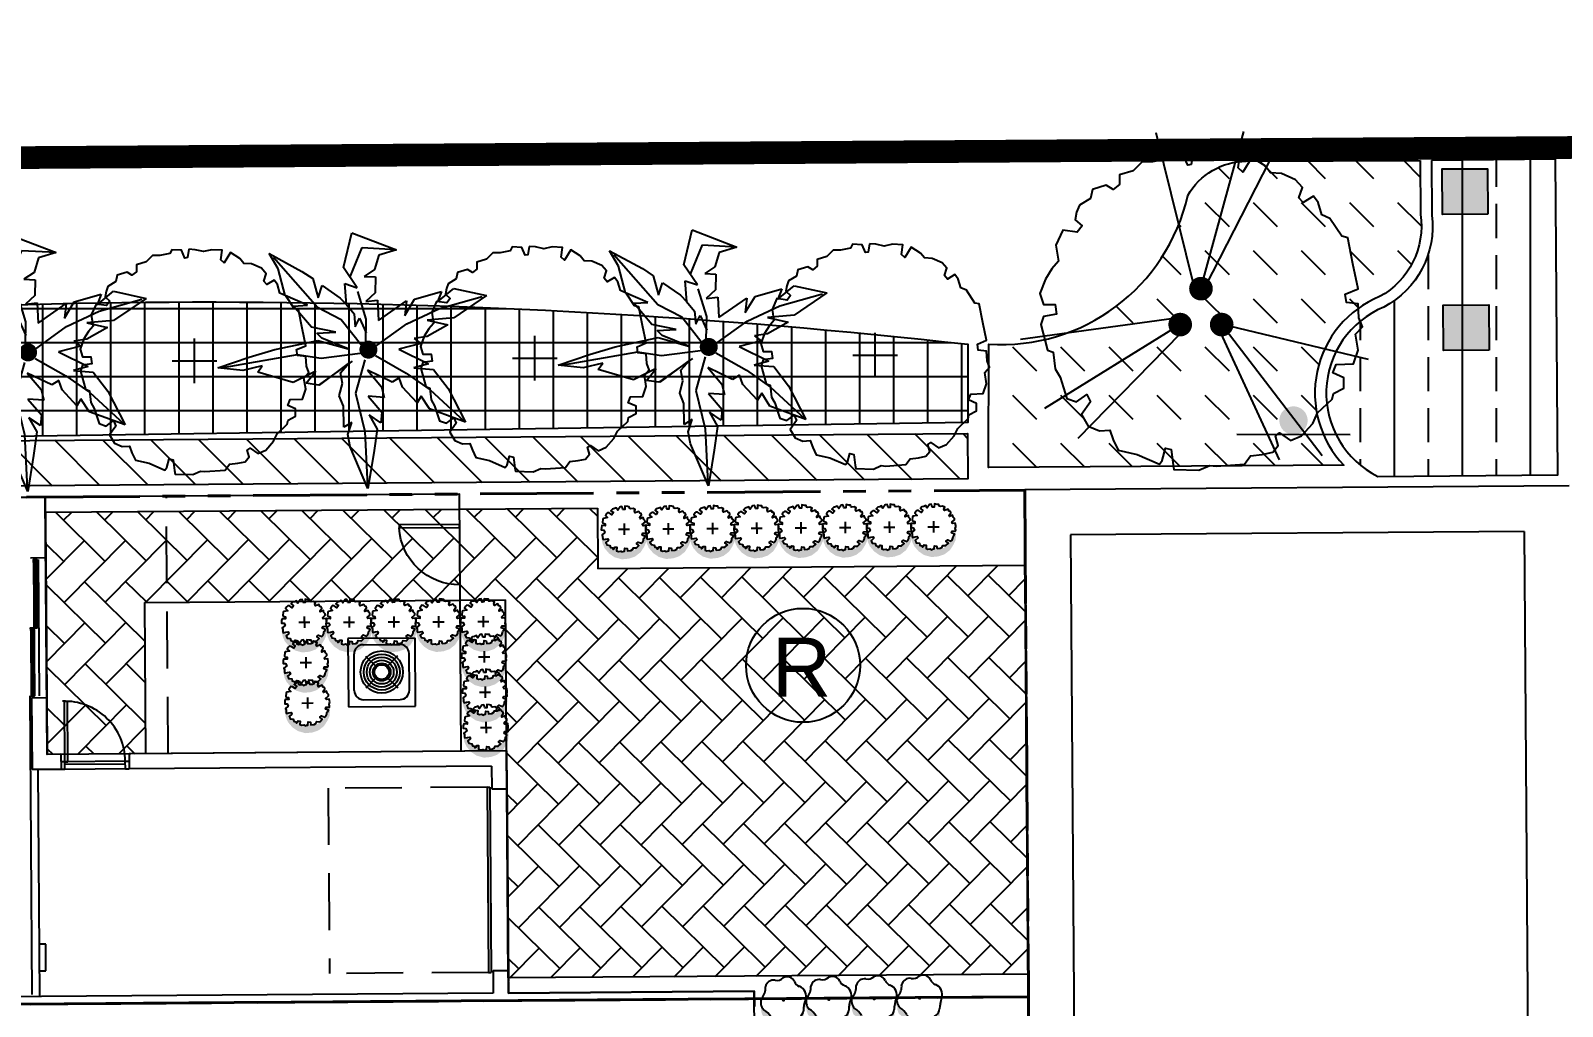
# Model space of a CAD drawing. Header units: feet. Extents: x 919634 to 928945, y 707022 to 708026.
# Drawn here: x 920164.9 to 920232.4, y 707558.3 to 707601.3 of the extents above; entities that cross this region are included whole.
import ezdxf
from ezdxf.enums import TextEntityAlignment as Align

# ---------------------------------------------------------------- set-up
doc = ezdxf.new("R2010")
doc.units = ezdxf.units.FT
doc.header["$LTSCALE"] = 20
doc.header["$MEASUREMENT"] = 0
for name, pattern in [('PHANTOM2', [1.25, 0.625, -0.125, 0.125, -0.125, 0.125, -0.125]), ('Site Plan$0$HIDDEN2', [0.1875, 0.125, -0.0625]), ('Site Plan$0$PHANTOM2', [1.25, 0.625, -0.125, 0.125, -0.125, 0.125, -0.125])]:
    doc.linetypes.add(name, pattern=pattern)
doc.layers.add('-u-site-propline', color=7, linetype='PHANTOM2', true_color=0xd10000)
for name, color, linetype in [('-u-site-xref', 7, 'Continuous'), ('LK-TREE-013M', 6, 'Continuous'), ('LK-TREE-025M', 2, 'Continuous'), ('LK-TREE-035M', 123, 'Continuous'), ('LK-TREE-050M', 2, 'Continuous'), ('LK-TREE-TRNK', 32, 'Continuous'), ('LP-PATT-SHAR', 4, 'Continuous'), ('LP-SHAR-BRDR-CONT', 123, 'Continuous'), ('LP-TREE', 15, 'Continuous'), ('Site Plan$0$-u-site-bldg_interior', 252, 'Continuous'), ('Site Plan$0$-u-site-fence', 4, 'Site Plan$0$FENCELINE1'), ('Site Plan$0$A-DOOR-EXT_WINDOWS', 253, 'Continuous'), ('Site Plan$0$A-HVAC-EXT', 253, 'Continuous'), ('Site Plan$0$SP-BLDG-ROOF ABOVE', 4, 'Site Plan$0$HIDDEN2'), ('Site Plan$0$SP-LOT PAVERS', 254, 'Continuous'), ('Site Plan$0$SP-PARKING DESIGNATION', 254, 'Continuous'), ('Site Plan$0$SP-SIGNAGE', 4, 'Continuous'), ('x-RL TH7-LP Block$0$LK-SHRB-035M', 253, 'Continuous'), ('x-RL TH7-LP Block$0$LK-SHRB-TRNK', 253, 'Continuous'), ('x-RL TH7-LP Block$0$LP-SHRB', 253, 'Continuous')]:
    doc.layers.add(name, color=color, linetype=linetype)
for name, color, linetype, lineweight in [('Site Plan$0$SP-CURB', 3, 'Continuous', 25), ('Site Plan$0$SP-LOT LINES', 252, 'Site Plan$0$PHANTOM2', 40), ('Site Plan$0$SP-SIDEWALK', 2, 'Continuous', 25), ('Site Plan$0$SP-TRELLIS', 6, 'Continuous', 25), ('SP-BUILDING-FOOTPRINT', 1, 'Continuous', 25)]:
    doc.layers.add(name, color=color, linetype=linetype, lineweight=lineweight)
doc.layers.add('x-RL TH7-LP Block$0$LK-SHRB-SHAD', color=253, linetype='Continuous', plot=False)
doc.layers.get('-u-site-xref').off()
doc.styles.add('Site Plan$0$ARIAL', font='arial.ttf')
doc.linetypes.add('Site Plan$0$FENCELINE1', pattern='A,0.25,-0.1,[133,ltypeshp.shx,S=0.1,R=0,X=-0.1,Y=0],-0.1,1', length=1.45)

# ---------------------------------------------------------------- blocks, each defined once
blk = doc.blocks.new('Site Plan$0$DR1H902')
for p, q in [((-0.5, 0), (-0.5, 1)), ((-0.5, 1), (-0.45, 1)), ((-0.45, 0), (-0.45, 1)), ((-0.5, 0), (-0.45, 0))]:
    blk.add_line(p, q)
blk.add_arc((-0.5, 0), 1, 0, 91.707)
blk = doc.blocks.new('Site Plan$0$A$C11AE1C12')
at = {"layer": 'Site Plan$0$A-HVAC-EXT'}
for p, q in [((44, 44.5), (0, 44.5)), ((0, 44.5), (0, 0)), ((44, 0), (44, 44.5)), ((4, 34), (4, 10)), ((34, 40), (10, 40)), ((18.6, 25.4), (11.5, 32.5)), ((25.4, 25.4), (32.5, 32.5)), ((40, 34), (40, 10)), ((11.5, 11.5), (18.6, 18.6)), ((32.5, 11.5), (25.4, 18.6)), ((0, 0), (44, 0)), ((34, 4), (10, 4))]:
    blk.add_line(p, q, dxfattribs=at)
for radius in [13.8, 11.8, 9.81, 7.81, 5.81, 4.81]:
    blk.add_circle((22, 22), radius, dxfattribs=at)
for centre, start, end in [((10, 34), 90, 180), ((34, 34), 0, 90), ((10, 10), 180, 270), ((34, 10), 270, 0)]:
    blk.add_arc(centre, 6, start, end, dxfattribs=at)
blk = doc.blocks.new('Site Plan$0$A$C05C92244')
at = {"layer": 'Site Plan$0$A-DOOR-EXT_WINDOWS'}
blk.add_lwpolyline([(32, 32.05), (32, 0.04), (30.4, 0.04), (30.4, 32.05)], close=True, dxfattribs=at)
blk.add_arc((32.08, 32.08), 32.08, 180.05734, 267.00506, dxfattribs=at)
blk = doc.blocks.new('Site Plan')
at = {"layer": 'Site Plan$0$SP-LOT PAVERS'}
h = blk.add_hatch(dxfattribs=at)
h.set_pattern_fill('AR-HBONE', color=256, scale=0.32, angle=-89.58178215)
h.paths.add_polyline_path([(920185.801, 707576.26), (920185.922, 707559.594), (920208.838, 707559.761), (920208.699, 707577.761), (920189.866, 707577.623), (920189.847, 707580.29), (920165.522, 707580.112), (920165.6, 707569.446), (920169.93, 707569.478), (920169.884, 707576.144)])
at = {"layer": 'Site Plan$0$SP-SIGNAGE'}
h = blk.add_hatch(color=256, dxfattribs=at)
edge = h.paths.add_edge_path()
edge.add_arc((920220.526, 707584.157), 0.625, 359.83436, 719.83436)
at = {"layer": 'Site Plan$0$SP-TRELLIS'}
h = blk.add_hatch(color=256, dxfattribs=at)
h.dxf.hatch_style = 1
h.paths.add_polyline_path([(920229.094, 707593.255), (920227.095, 707593.241), (920227.08, 707595.241), (920229.08, 707595.255)])
h = blk.add_hatch(color=256, dxfattribs=at)
h.dxf.hatch_style = 1
h.paths.add_polyline_path([(920229.144, 707587.255), (920227.144, 707587.241), (920227.129, 707589.241), (920229.129, 707589.255)])
at = {"layer": 'Site Plan$0$-u-site-bldg_interior'}
for p, q in [((920163.965, 707580.768), (920165.517, 707580.779)), ((920165.517, 707580.779), (920165.536, 707578.113)), ((920164.87, 707578.108), (920165.536, 707578.113)), ((920165.536, 707578.113), (920165.581, 707571.946)), ((920164.996, 707577.9), (920165.039, 707572.025)), ((920165.141, 707578.029), (920165.162, 707575.151)), ((920165.204, 707578.027), (920165.248, 707572.027)), ((920164.872, 707574.899), (920164.893, 707572.024)), ((920164.831, 707572.024), (920164.927, 707558.858)), ((920164.915, 707571.941), (920165.581, 707571.946)), ((920164.915, 707571.941), (920164.938, 707568.775)), ((920165.581, 707571.946), (920165.6, 707569.446)), ((920166.206, 707569.45), (920165.6, 707569.446)), ((920166.206, 707569.45), (920166.211, 707568.784)), ((920185.849, 707569.594), (920169.206, 707569.472)), ((920169.206, 707569.473), (920169.211, 707568.806)), ((920185.849, 707569.594), (920185.861, 707567.927)), ((920166.211, 707568.784), (920164.938, 707568.775)), ((920165.188, 707568.776), (920165.261, 707558.777)), ((920166.375, 707569.118), (920166.209, 707569.117)), ((920169.211, 707568.806), (920166.211, 707568.784)), ((920166.378, 707568.785), (920166.211, 707568.784)), ((920169.042, 707569.138), (920166.375, 707569.118)), ((920166.378, 707568.785), (920166.375, 707569.118)), ((920169.043, 707569.013), (920166.376, 707568.993)), ((920169.042, 707569.138), (920169.209, 707569.139)), ((920169.045, 707568.805), (920169.042, 707569.138)), ((920169.045, 707568.804), (920169.211, 707568.806)), ((920185.187, 707568.922), (920169.211, 707568.806)), ((920185.187, 707568.922), (920185.195, 707567.922)), ((920184.986, 707568.004), (920185.111, 707568.005)), ((920184.986, 707568.004), (920185.045, 707559.838)), ((920185.111, 707568.005), (920185.17, 707559.839)), ((920185.195, 707567.922), (920185.861, 707567.927)), ((920165.536, 707561.076), (920165.244, 707561.074)), ((920165.244, 707561.074), (920165.253, 707559.908)), ((920165.544, 707559.91), (920165.536, 707561.076)), ((920165.253, 707559.908), (920165.544, 707559.91)), ((920185.253, 707559.923), (920185.92, 707559.927)), ((920185.253, 707559.923), (920185.26, 707558.923)), ((920185.92, 707559.927), (920185.927, 707558.927)), ((920185.045, 707559.838), (920185.17, 707559.839)), ((920185.26, 707558.923), (920132.178, 707558.535))]:
    blk.add_line(p, q, dxfattribs=at)
for points in [[(920164.996, 707577.9), (920164.995, 707578.025), (920165.141, 707578.026), (920165.142, 707577.901)], [(920165.11, 707575.109), (920165.09, 707577.943), (920165.048, 707577.942), (920165.069, 707575.109)], [(920164.872, 707574.899), (920164.871, 707575.024), (920165.017, 707575.025), (920165.018, 707574.9)], [(920164.987, 707572.108), (920164.966, 707574.942), (920164.924, 707574.941), (920164.945, 707572.108)], [(920165.016, 707575.15), (920165.017, 707575.025), (920165.163, 707575.026), (920165.162, 707575.151)], [(920164.892, 707572.149), (920164.893, 707572.024), (920165.039, 707572.025), (920165.038, 707572.15)]]:
    blk.add_lwpolyline(points, close=True, dxfattribs=at)
blk.add_lwpolyline([(920185.927, 707558.927), (920196.76, 707559.007), (920196.765, 707558.34)], dxfattribs=at)
at = {"layer": 'Site Plan$0$-u-site-fence', "ltscale": 0.15}
blk.add_lwpolyline([(920183.849, 707569.579), (920183.767, 707580.912), (920165.517, 707580.779)], dxfattribs=at)
at = {"layer": 'Site Plan$0$SP-BLDG-ROOF ABOVE'}
for p, q in [((920184.986, 707568.004), (920177.986, 707567.953)), ((920177.986, 707567.953), (920178.046, 707559.787)), ((920185.045, 707559.838), (920178.046, 707559.787))]:
    blk.add_line(p, q, dxfattribs=at)
blk.add_lwpolyline([(920170.933, 707569.485), (920170.85, 707580.82)], dxfattribs=at)
at = {"layer": 'Site Plan$0$SP-CURB'}
for p, q in [((920208.682, 707581.104), (920209.754, 707434.356)), ((920232.682, 707581.281), (920208.688, 707581.104)), ((920230.696, 707579.266), (920210.697, 707579.119)), ((920210.697, 707579.119), (920211.811, 707426.456)), ((920230.696, 707579.266), (920231.164, 707515.165))]:
    blk.add_line(p, q, dxfattribs=at)
at = {"layer": 'Site Plan$0$SP-LOT LINES', "ltscale": 0.4}
for p, q in [((920114.685, 707580.408), (920208.683, 707581.094)), ((920208.683, 707581.094), (920208.846, 707558.761)), ((920208.846, 707558.761), (920114.848, 707558.075)), ((920114.848, 707558.075), (920208.846, 707558.761)), ((920208.846, 707558.761), (920209.006, 707536.762))]:
    blk.add_line(p, q, dxfattribs=at)
at = {"layer": 'Site Plan$0$SP-PARKING DESIGNATION'}
blk.add_circle((920198.912, 707573.368), 2.511, dxfattribs=at)
at = {"layer": 'Site Plan$0$SP-SIDEWALK'}
for p, q in [((920216.14, 707596.08), (920216.14, 707596.056)), ((920165.522, 707580.112), (920189.847, 707580.29)), ((920189.847, 707580.29), (920189.866, 707577.623)), ((920208.707, 707577.761), (920189.866, 707577.623)), ((920208.831, 707559.761), (920208.7, 707577.596)), ((920169.881, 707576.144), (920169.93, 707569.478)), ((920169.884, 707576.144), (920185.801, 707576.26)), ((920185.922, 707559.594), (920185.801, 707576.26)), ((920185.858, 707568.43), (920185.923, 707559.43)), ((920185.861, 707567.927), (920185.92, 707559.927)), ((920208.831, 707559.761), (920185.922, 707559.594))]:
    blk.add_line(p, q, dxfattribs=at)
at = {"layer": 'Site Plan$0$SP-SIGNAGE'}
blk.add_line((920223.022, 707583.524), (920218.027, 707583.539), dxfattribs=at)
at = {"layer": 'Site Plan$0$SP-TRELLIS'}
for points in [[(920229.094, 707593.255), (920227.095, 707593.241), (920227.08, 707595.241), (920229.08, 707595.255)], [(920229.144, 707587.255), (920227.144, 707587.241), (920227.129, 707589.241), (920229.129, 707589.255)]]:
    blk.add_lwpolyline(points, close=True, dxfattribs=at)
at = {"layer": 'Site Plan$0$-u-site-bldg_interior', "extrusion": (0, 0, -1), "xscale": -2.66699025530579, "yscale": 2.66699025530579, "zscale": -7.111974014148773, "rotation": 359.5817821507566}
blk.add_blockref('Site Plan$0$DR1H902', (-920167.709, 707569.128), dxfattribs=at)
at = {"layer": 'Site Plan$0$-u-site-fence', "xscale": -0.08333333333333333, "yscale": 0.08333333333333333, "zscale": 0.08333333333333333, "rotation": 270.4182178492434}
blk.add_blockref('Site Plan$0$A$C05C92244', (920181.125, 707576.893), dxfattribs=at)
at = {"layer": 'Site Plan$0$A-HVAC-EXT', "extrusion": (0, 0, -1), "xscale": -0.06735359270068556, "yscale": 0.06735359270068556, "zscale": -0.06735359270068556, "rotation": 179.5817821507565}
blk.add_blockref('Site Plan$0$A$C11AE1C12', (-920181.813, 707574.565), dxfattribs=at)
at = {"layer": 'Site Plan$0$SP-PARKING DESIGNATION', "style": 'Site Plan$0$ARIAL'}
blk.add_text('R', height=2.6, dxfattribs=at).set_placement((920198.844, 707571.989, 0), align=Align.CENTER)
blk = doc.blocks.new('x-RL TH7-LP Block$0$SHRUB-LRG-241')
at = {"layer": 'x-RL TH7-LP Block$0$LK-SHRB-SHAD'}
blk.add_hatch(color=256, dxfattribs=at).paths.add_polyline_path([(0.079, 0.498), (0.186, 0.506), (0.301, 0.491), (0.399, 0.446), (0.521, 0.367), (0.616, 0.243), (0.662, 0.107), (0.677, -0.052), (0.629, -0.217), (0.545, -0.339), (0.429, -0.437), (0.329, -0.482), (0.208, -0.508), (0.129, -0.51), (0.06, -0.5), (0.151, -0.489), (0.16, -0.467), (0.238, -0.458), (0.251, -0.432), (0.242, -0.402), (0.258, -0.404), (0.292, -0.419), (0.327, -0.395), (0.364, -0.354), (0.382, -0.321), (0.423, -0.278), (0.434, -0.256), (0.466, -0.245), (0.458, -0.215), (0.432, -0.198), (0.436, -0.187), (0.488, -0.174), (0.497, -0.141), (0.492, -0.078), (0.516, -0.052), (0.506, -0.017), (0.506, 0.026), (0.464, 0.026), (0.464, 0.046), (0.51, 0.063), (0.486, 0.148), (0.473, 0.237), (0.445, 0.239), (0.416, 0.293), (0.384, 0.3), (0.36, 0.369), (0.325, 0.35), (0.316, 0.361), (0.329, 0.391), (0.273, 0.433), (0.223, 0.437), (0.197, 0.463), (0.162, 0.476), (0.134, 0.437), (0.121, 0.452), (0.129, 0.498)])
at = {"layer": 'x-RL TH7-LP Block$0$LK-SHRB-035M'}
blk.add_lwpolyline([(-0.025, 0.499), (-0.082, 0.489), (-0.082, 0.489), (-0.082, 0.489), (-0.074, 0.425), (-0.099, 0.408), (-0.154, 0.47), (-0.187, 0.47), (-0.216, 0.442), (-0.26, 0.429), (-0.231, 0.359), (-0.26, 0.356), (-0.314, 0.393), (-0.345, 0.383), (-0.352, 0.354), (-0.387, 0.332), (-0.395, 0.31), (-0.38, 0.288), (-0.363, 0.251), (-0.403, 0.236), (-0.439, 0.253), (-0.461, 0.205), (-0.456, 0.156), (-0.461, 0.129), (-0.5, 0.121), (-0.503, 0.085), (-0.513, 0.024), (-0.442, 0.019), (-0.439, -0.025), (-0.478, -0.033), (-0.509, -0.047), (-0.503, -0.087), (-0.429, -0.14), (-0.481, -0.172), (-0.461, -0.211), (-0.449, -0.258), (-0.412, -0.292), (-0.371, -0.236), (-0.324, -0.27), (-0.366, -0.331), (-0.371, -0.368), (-0.351, -0.388), (-0.307, -0.417), (-0.26, -0.368), (-0.243, -0.459), (-0.221, -0.473), (-0.158, -0.481), (-0.136, -0.466), (-0.123, -0.42), (-0.079, -0.42), (-0.082, -0.498), (-0.042, -0.508), (0.014, -0.51), (0.019, -0.454), (0.07, -0.429), (0.122, -0.495), (0.161, -0.481), (0.207, -0.481), (0.232, -0.473), (0.22, -0.415), (0.212, -0.366), (0.247, -0.349), (0.3, -0.412), (0.319, -0.399), (0.352, -0.388), (0.364, -0.319), (0.408, -0.307), (0.42, -0.266), (0.453, -0.248), (0.438, -0.229), (0.401, -0.209), (0.406, -0.167), (0.483, -0.171), (0.499, -0.128), (0.49, -0.077), (0.512, -0.053), (0.501, -0.025), (0.494, 0.009), (0.425, 0.016), (0.433, 0.063), (0.487, 0.075), (0.481, 0.146), (0.46, 0.188), (0.418, 0.205), (0.423, 0.273), (0.369, 0.33), (0.322, 0.276), (0.322, 0.276), (0.291, 0.315), (0.291, 0.315), (0.321, 0.389), (0.299, 0.413), (0.255, 0.433), (0.22, 0.435), (0.203, 0.457), (0.166, 0.469), (0.139, 0.403), (0.097, 0.42), (0.095, 0.494), (0.078, 0.497), (0.041, 0.488), (0.003, 0.497)], close=True, dxfattribs=at)
at = {"layer": 'x-RL TH7-LP Block$0$LK-SHRB-TRNK'}
for p, q in [((-0.125, 0), (0.125, 0)), ((0, -0.125), (0, 0.125))]:
    blk.add_line(p, q, dxfattribs=at)
blk = doc.blocks.new('x-RL TH7-LP Block$0$SHRUB-LRG-003')
at = {"layer": 'x-RL TH7-LP Block$0$LK-SHRB-SHAD'}
blk.add_hatch(color=256, dxfattribs=at).paths.add_polyline_path([(0.582, 0.329), (0.547, 0.38), (0.489, 0.43), (0.401, 0.452), (0.321, 0.454), (0.286, 0.459), (0.256, 0.469), (0.249, 0.472), (0.189, 0.487), (0.159, 0.507), (0.119, 0.512), (0.102, 0.514), (0.072, 0.514), (0.007, 0.502), (0.083, 0.473, 0.064865), (0.248, 0.453, -0.006063), (0.253, 0.452), (0.256, 0.452), (0.259, 0.451, -0.129877), (0.359, 0.401), (0.368, 0.395), (0.413, 0.343), (0.418, 0.317, -0.111102), (0.432, 0.222, 0.003609), (0.432, 0.217), (0.442, 0.112, 0.012019), (0.446, 0.097), (0.483, 0.029), (0.497, 0.001, 0.007064), (0.503, -0.006, -0.048801), (0.518, -0.04), (0.525, -0.053), (0.525, -0.065, -0.097938), (0.525, -0.14), (0.525, -0.158), (0.516, -0.172, -0.107658), (0.471, -0.24), (0.458, -0.26), (0.371, -0.292), (0.269, -0.367), (0.214, -0.451), (0.144, -0.501), (0.186, -0.511), (0.259, -0.506), (0.345, -0.476), (0.411, -0.404), (0.5, -0.312), (0.607, -0.262), (0.662, -0.202), (0.685, -0.106), (0.672, -0.018), (0.627, 0.061), (0.605, 0.166), (0.597, 0.263)])
at = {"layer": 'x-RL TH7-LP Block$0$LK-SHRB-035M'}
for centre, radius, start, end in [((-0.487, 0.427), 0.191, 291.9961, 339.2866), ((-0.084, 0.274), 0.241, 69.6603, 159.1137), ((0.242, 1.096), 0.643, 247.9485, 270.591), ((0.214, 0.237), 0.219, 356.1089, 80.9259), ((-0.344, 0.086), 0.18, 113.509, 209.6004), ((0.747, 0.194), 0.316, 175.0254, 219.3558), ((-0.658, -0.144), 0.211, 348.5774, 41.8886), ((-0.265, -0.22), 0.189, 169.6437, 258.5101), ((0.586, -0.664), 0.429, 119.013, 149.3179), ((0.337, -0.102), 0.192, 283.2701, 30.1865), ((-0.277, -0.749), 0.345, 48.5313, 94.3414), ((0.054, -0.29), 0.225, 242.861, 316.3019)]:
    blk.add_arc(centre, radius, start, end, dxfattribs=at)
at = {"layer": 'x-RL TH7-LP Block$0$LK-SHRB-TRNK', "const_width": 0.0375}
blk.add_lwpolyline([(-0.019, 0, 1), (0.019, 0, 1)], format="xyb", close=True, dxfattribs=at)
blk = doc.blocks.new('x-RL TH7-LP Block', base_point=(1241.699, 168.171))
at = {"layer": 'x-RL TH7-LP Block$0$LP-SHRB'}
for name, p, xscale, yscale, zscale in [('x-RL TH7-LP Block$0$SHRUB-LRG-241', (1243.264, 258.073), 1.966899649314303, 1.966899649314303, 2.185089498506832), ('x-RL TH7-LP Block$0$SHRUB-LRG-003', (1264.029, 257.316), 1.941173180313067, 1.941173180313067, 1.941173180313067), ('x-RL TH7-LP Block$0$SHRUB-LRG-241', (1243.265, 256.125), 1.966899649314303, 1.966899649314303, 1.966899649314303), ('x-RL TH7-LP Block$0$SHRUB-LRG-003', (1264.043, 255.316), 1.941173180313067, 1.941173180313067, 1.941173180313067), ('x-RL TH7-LP Block$0$SHRUB-LRG-241', (1243.266, 254.176), 1.966899649314303, 1.966899649314303, 1.966899649314303), ('x-RL TH7-LP Block$0$SHRUB-LRG-003', (1264.056, 253.316), 1.941173180313067, 1.941173180313067, 1.941173180313067), ('x-RL TH7-LP Block$0$SHRUB-LRG-241', (1243.267, 252.228), 1.966899649314303, 1.966899649314303, 1.966899649314303), ('x-RL TH7-LP Block$0$SHRUB-LRG-003', (1264.07, 251.316), 1.941173180313067, 1.941173180313067, 2.426466475391333), ('x-RL TH7-LP Block$0$SHRUB-LRG-241', (1243.268, 250.28), 1.966899649314303, 1.966899649314303, 1.966899649314303), ('x-RL TH7-LP Block$0$SHRUB-LRG-241', (1243.269, 248.332), 1.966899649314303, 1.966899649314303, 1.966899649314303), ('x-RL TH7-LP Block$0$SHRUB-LRG-241', (1243.269, 246.383), 1.966899649314303, 1.966899649314303, 1.966899649314303), ('x-RL TH7-LP Block$0$SHRUB-LRG-241', (1243.27, 244.435), 1.966899649314303, 1.966899649314303, 1.966899649314303), ('x-RL TH7-LP Block$0$SHRUB-LRG-241', (1247.304, 238.201), 1.966899649314303, 1.966899649314303, 1.966899649314303), ('x-RL TH7-LP Block$0$SHRUB-LRG-241', (1248.859, 238.23), 1.966899649314303, 1.966899649314303, 1.966899649314303), ('x-RL TH7-LP Block$0$SHRUB-LRG-241', (1250.414, 238.259), 1.966899649314303, 1.966899649314303, 1.966899649314303), ('x-RL TH7-LP Block$0$SHRUB-LRG-241', (1251.968, 238.289), 1.966899649314303, 1.966899649314303, 2.185089498506832), ('x-RL TH7-LP Block$0$SHRUB-LRG-241', (1247.297, 236.229), 1.966899649314303, 1.966899649314303, 1.966899649314303), ('x-RL TH7-LP Block$0$SHRUB-LRG-241', (1247.29, 234.257), 1.966899649314303, 1.966899649314303, 1.966899649314303), ('x-RL TH7-LP Block$0$SHRUB-LRG-241', (1247.283, 232.286), 1.966899649314303, 1.966899649314303, 1.966899649314303), ('x-RL TH7-LP Block$0$SHRUB-LRG-241', (1247.276, 230.314), 1.966899649314303, 1.966899649314303, 1.966899649314303), ('x-RL TH7-LP Block$0$SHRUB-LRG-241', (1249.056, 230.371), 1.966899649314303, 1.966899649314303, 1.966899649314303), ('x-RL TH7-LP Block$0$SHRUB-LRG-241', (1250.835, 230.428), 1.966899649314303, 1.966899649314303, 1.966899649314303)]:
    blk.add_blockref(name, p, dxfattribs=dict(at, xscale=xscale, yscale=yscale, zscale=zscale))
blk = doc.blocks.new('TREE-SIMP-125')
at = {"layer": 'LK-TREE-050M'}
blk.add_lwpolyline([(-0.0251, 0.4987), (-0.0316, 0.4615), (-0.0426, 0.4593), (-0.0579, 0.4943), (-0.1018, 0.4965), (-0.1105, 0.479), (-0.1543, 0.4702), (-0.1872, 0.4702), (-0.2157, 0.4418), (-0.2595, 0.4286), (-0.2595, 0.398), (-0.2792, 0.3826), (-0.3011, 0.3958), (-0.345, 0.3826), (-0.3515, 0.3542), (-0.3866, 0.3323), (-0.3954, 0.3104), (-0.3997, 0.2863), (-0.3778, 0.2666), (-0.3932, 0.2469), (-0.4392, 0.2534), (-0.4611, 0.2053), (-0.4523, 0.1549), (-0.4742, 0.1308), (-0.494, 0.098), (-0.5115, 0.052), (-0.5005, 0.017), (-0.4633, 0.017), (-0.4589, -0.0137), (-0.5005, -0.0203), (-0.5093, -0.0466), (-0.4874, -0.1276), (-0.4699, -0.1341), (-0.4633, -0.1867), (-0.4479, -0.213), (-0.426, -0.2809), (-0.3954, -0.2918), (-0.3625, -0.2677), (-0.3515, -0.2918), (-0.38, -0.3312), (-0.3581, -0.3685), (-0.3231, -0.3838), (-0.2902, -0.3816), (-0.2792, -0.4122), (-0.2639, -0.4451), (-0.2025, -0.4582), (-0.1324, -0.4889), (-0.1237, -0.4779), (-0.1127, -0.4385), (-0.0952, -0.4429), (-0.0886, -0.4911), (-0.0864, -0.5064), (-0.0075, -0.5086), (0.0275, -0.4933), (0.0472, -0.4955), (0.1371, -0.4889), (0.1568, -0.4626), (0.194, -0.4582), (0.2269, -0.4517), (0.2444, -0.4298), (0.2357, -0.3991), (0.2488, -0.3904), (0.2839, -0.4144), (0.3189, -0.3991), (0.354, -0.3597), (0.3693, -0.3268), (0.4153, -0.2831), (0.4197, -0.2655), (0.4526, -0.248), (0.4526, -0.2152), (0.4175, -0.1998), (0.4285, -0.1736), (0.4833, -0.1714), (0.4986, -0.1276), (0.4898, -0.0772), (0.5118, -0.0531), (0.5008, -0.0247), (0.4986, 0.0191), (0.4614, 0.0235), (0.457, 0.0498), (0.4986, 0.0673), (0.4811, 0.1461), (0.4657, 0.2294), (0.446, 0.2337), (0.4088, 0.2907), (0.3825, 0.3016), (0.3715, 0.341), (0.3562, 0.3607), (0.3233, 0.341), (0.3102, 0.3564), (0.3211, 0.3892), (0.2992, 0.4133), (0.2554, 0.433), (0.2203, 0.4352), (0.2028, 0.4571), (0.1612, 0.4834), (0.1327, 0.4374), (0.1174, 0.4505), (0.1239, 0.4943), (0.0779, 0.4965), (0.0407, 0.4878), (0.0034, 0.4965)], close=True, dxfattribs=at)
at = {"layer": 'LK-TREE-TRNK'}
for p, q in [((0, -0.1), (0, 0.1)), ((-0.1, 0), (0.1, 0))]:
    blk.add_line(p, q, dxfattribs=at)
blk = doc.blocks.new('TREE-PALM-011')
at = {"layer": 'LK-TREE-013M'}
for p, q in [((-0.2121, 0.1753), (-0.3954, 0.3845)), ((-0.0261, 0.4252), (0.1153, 0.4174)), ((0.2967, 0.1718), (0.4747, 0.2212)), ((0.1607, 0.1073), (0.2967, 0.1718)), ((-0.2975, -0.0217), (-0.6068, -0.0762)), ((-0.0543, -0.181), (-0.0152, -0.3417)), ((0.258, -0.1672), (0.3993, -0.2977)), ((-0.0152, -0.3417), (-0.0032, -0.568))]:
    blk.add_line(p, q, dxfattribs=at)
at = {"layer": 'LK-TREE-025M'}
for p, q in [((-0.1033, 0.3421), (-0.0687, 0.4875)), ((-0.3761, 0.3367), (-0.4139, 0.4001)), ((-0.4139, 0.4001), (-0.2769, 0.3263)), ((-0.0762, 0.3034), (-0.0261, 0.4252)), ((-0.3471, 0.2251), (-0.3761, 0.3367)), ((-0.2769, 0.3263), (-0.2322, 0.2963)), ((-0.047, 0.2582), (-0.1033, 0.3421)), ((-0.2091, 0.2161), (-0.1931, 0.2677)), ((-0.0978, 0.2759), (-0.047, 0.2582)), ((-0.0915, 0.1886), (-0.0978, 0.2759)), ((-0.0087, 0.1267), (-0.0444, 0.2422)), ((0.042, 0.122), (0.1582, 0.2038)), ((0.1522, 0.1428), (0.1928, 0.2106)), ((0.1928, 0.2106), (0.3043, 0.2421)), ((0.288, 0.1986), (0.3557, 0.2552)), ((0.3557, 0.2552), (0.4928, 0.2251)), ((-0.3124, 0.1817), (-0.2542, 0.1854)), ((-0.2373, 0.0936), (-0.3124, 0.1817)), ((-0.1129, 0.1236), (-0.2121, 0.1753)), ((-0.0545, 0.0953), (-0.0365, 0.1314)), ((-0.2145, 0.0685), (-0.1361, 0.0729)), ((-0.1936, 0.0482), (-0.2145, 0.0685)), ((-0.0279, 0.0162), (-0.1129, 0.1236)), ((-0.0108, 0.0311), (-0.0087, 0.1267)), ((0.027, 0.0112), (0.1607, 0.1073)), ((-0.497, -0.0312), (-0.3895, 0.0001)), ((-0.3895, 0.0001), (-0.211, 0.0387)), ((-0.211, 0.0387), (-0.0843, 0.0034)), ((-0.0843, 0.0034), (-0.1936, 0.0482)), ((-0.6274, -0.0754), (-0.497, -0.0312)), ((-0.1965, -0.037), (-0.2975, -0.0217)), ((-0.0346, -0.0161), (-0.1965, -0.037)), ((-0.1164, -0.0973), (-0.0782, -0.0539)), ((-0.0145, -0.0418), (-0.0543, -0.181)), ((0.0297, -0.025), (0.1576, -0.0974)), ((-0.5234, -0.0872), (-0.6274, -0.0754)), ((-0.4616, -0.094), (-0.4422, -0.0674)), ((-0.3135, -0.1366), (-0.4616, -0.094)), ((-0.2599, -0.1396), (-0.2187, -0.0896)), ((-0.1076, -0.1408), (-0.1164, -0.0973)), ((0.0995, -0.1352), (-0.0037, -0.0861)), ((0.1416, -0.1564), (0.1281, -0.1172)), ((0.1576, -0.0974), (0.258, -0.1672)), ((-0.2078, -0.1475), (-0.2599, -0.1396)), ((-0.1212, -0.1931), (-0.1076, -0.1408)), ((0.203, -0.2223), (0.1416, -0.1564)), ((-0.1035, -0.2362), (-0.1212, -0.1931)), ((-0.1021, -0.3228), (-0.1035, -0.2362)), ((0.2541, -0.2473), (0.2206, -0.1934)), ((0.405, -0.302), (0.2541, -0.2473)), ((-0.0696, -0.3031), (-0.1021, -0.3228)), ((-0.0864, -0.3539), (-0.0696, -0.3031)), ((-0.0766, -0.4045), (-0.0864, -0.3539)), ((-0.0017, -0.5793), (-0.0766, -0.4045))]:
    blk.add_line(p, q, dxfattribs=at)
at = {"layer": 'LK-TREE-035M'}
for p, q in [((-0.0687, 0.4875), (0.1176, 0.4162)), ((0.1176, 0.4162), (0.0439, 0.3942)), ((0.0249, 0.3336), (-0.017, 0.3054)), ((-0.2322, 0.2963), (-0.2091, 0.2161)), ((-0.1931, 0.2677), (-0.1184, 0.2152)), ((-0.017, 0.3054), (0.03, 0.303)), ((-0.2542, 0.1854), (-0.3471, 0.2251)), ((-0.1184, 0.2152), (-0.0915, 0.1886)), ((0.0283, 0.2373), (-0.0102, 0.2012)), ((-0.0102, 0.2012), (0.0382, 0.2069)), ((0.1582, 0.2038), (0.1522, 0.1428)), ((0.3043, 0.2421), (0.288, 0.1986)), ((-0.0365, 0.1314), (-0.0087, 0.0702)), ((0.3567, 0.1329), (0.2444, 0.1233)), ((-0.1361, 0.0729), (-0.2373, 0.0936)), ((0.2444, 0.1233), (0.331, 0.1037)), ((0.2452, 0.0545), (0.1912, 0.0462)), ((0.1912, 0.0462), (0.2187, 0.0253)), ((-0.0679, -0.0479), (-0.2078, -0.1475)), ((-0.0782, -0.0539), (-0.2046, -0.1474)), ((0.25, -0.0595), (0.189, -0.0754)), ((-0.4422, -0.0674), (-0.5234, -0.0872)), ((-0.2187, -0.0896), (-0.3135, -0.1366)), ((-0.0037, -0.0861), (0.054, -0.1546)), ((0.1281, -0.1172), (0.0995, -0.1352)), ((0.189, -0.0754), (0.271, -0.0823)), ((0.3321, -0.1619), (0.405, -0.302)), ((-0.0005, -0.1946), (0.0553, -0.2607)), ((0.0653, -0.1988), (-0.0005, -0.1946)), ((0.2206, -0.1934), (0.203, -0.2223)), ((0.052, -0.3053), (0.003, -0.2722)), ((0.003, -0.2722), (0.0367, -0.3318)), ((0.0231, -0.4302), (-0.0017, -0.5793))]:
    blk.add_line(p, q, dxfattribs=at)
at = {"layer": 'LK-TREE-050M'}
for p, q in [((0.0439, 0.3942), (0.0249, 0.3336)), ((0.03, 0.303), (0.0283, 0.2373)), ((0.0382, 0.2069), (0.042, 0.122)), ((0.4928, 0.2251), (0.3567, 0.1329)), ((-0.0923, 0.1893), (-0.0597, 0.1491)), ((-0.0597, 0.1491), (-0.0545, 0.0953)), ((0.331, 0.1037), (0.2452, 0.0545)), ((0.2187, 0.0253), (0.1264, 0.0018)), ((0.1264, 0.0018), (0.25, -0.0595)), ((0.271, -0.0823), (0.3321, -0.1619)), ((0.054, -0.1546), (0.0653, -0.1988)), ((0.0553, -0.2607), (0.052, -0.3053)), ((0.0367, -0.3318), (0.0231, -0.4302))]:
    blk.add_line(p, q, dxfattribs=at)
at = {"layer": 'LK-TREE-TRNK', "const_width": 0.0375}
blk.add_lwpolyline([(0.0014, -0.0187, 1), (-0.0014, 0.0187, 1)], format="xyb", close=True, dxfattribs=at)
blk = doc.blocks.new('TREE-DCID-208')
at = {"layer": 'LK-TREE-013M'}
for p, q in [((0.0022, 0.0753), (0.1385, 0.5736)), ((-0.0836, -0.0191), (-0.5704, -0.086)), ((0.0681, -0.0388), (0.3865, -0.4537))]:
    blk.add_line(p, q, dxfattribs=at)
at = {"layer": 'LK-TREE-025M'}
for p, q in [((0.0169, 0.0819), (0.2216, 0.4828)), ((-0.0636, -0.0388), (-0.4941, -0.3051)), ((0.0698, -0.0372), (0.5329, -0.1486))]:
    blk.add_line(p, q, dxfattribs=at)
at = {"layer": 'LK-TREE-035M'}
for p, q in [((-0.0201, 0.0868), (-0.1399, 0.5698)), ((-0.0633, -0.0679), (-0.3887, -0.4)), ((0.0644, -0.0647), (0.2503, -0.4676))]:
    blk.add_line(p, q, dxfattribs=at)
at = {"layer": 'LK-TREE-050M'}
blk.add_lwpolyline([(-0.0222, 0.5063), (-0.0288, 0.4691), (-0.0397, 0.4669), (-0.0551, 0.502), (-0.0989, 0.5041), (-0.1076, 0.4866), (-0.1515, 0.4779), (-0.1843, 0.4779), (-0.2128, 0.4494), (-0.2566, 0.4363), (-0.2566, 0.4056), (-0.2764, 0.3903), (-0.2983, 0.4034), (-0.3421, 0.3903), (-0.3487, 0.3618), (-0.3837, 0.3399), (-0.3925, 0.318), (-0.3969, 0.2939), (-0.375, 0.2742), (-0.3903, 0.2545), (-0.4363, 0.2611), (-0.4582, 0.2129), (-0.4495, 0.1625), (-0.4714, 0.1384), (-0.4911, 0.1056), (-0.5086, 0.0596), (-0.4977, 0.0246), (-0.4604, 0.0246), (-0.456, -0.0061), (-0.4977, -0.0126), (-0.5064, -0.0389), (-0.4845, -0.1199), (-0.467, -0.1265), (-0.4604, -0.1791), (-0.4451, -0.2054), (-0.4232, -0.2732), (-0.3925, -0.2842), (-0.3596, -0.2601), (-0.3487, -0.2842), (-0.3772, -0.3236), (-0.3552, -0.3608), (-0.3202, -0.3762), (-0.2873, -0.374), (-0.2764, -0.4046), (-0.261, -0.4375), (-0.1997, -0.4506), (-0.1296, -0.4813), (-0.1208, -0.4703), (-0.1098, -0.4309), (-0.0923, -0.4353), (-0.0857, -0.4835), (-0.0835, -0.4988), (-0.0047, -0.501), (0.0304, -0.4856), (0.0501, -0.4878), (0.1399, -0.4813), (0.1597, -0.455), (0.1969, -0.4506), (0.2298, -0.444), (0.2473, -0.4221), (0.2385, -0.3915), (0.2517, -0.3827), (0.2867, -0.4068), (0.3218, -0.3915), (0.3569, -0.3521), (0.3722, -0.3192), (0.4182, -0.2754), (0.4226, -0.2579), (0.4555, -0.2404), (0.4555, -0.2075), (0.4204, -0.1922), (0.4314, -0.1659), (0.4861, -0.1637), (0.5015, -0.1199), (0.4927, -0.0696), (0.5146, -0.0455), (0.5037, -0.017), (0.5015, 0.0268), (0.4642, 0.0311), (0.4598, 0.0574), (0.5015, 0.0749), (0.4839, 0.1538), (0.4686, 0.237), (0.4489, 0.2414), (0.4116, 0.2983), (0.3853, 0.3092), (0.3744, 0.3487), (0.3591, 0.3684), (0.3262, 0.3487), (0.313, 0.364), (0.324, 0.3968), (0.3021, 0.4209), (0.2583, 0.4406), (0.2232, 0.4428), (0.2057, 0.4647), (0.164, 0.491), (0.1356, 0.445), (0.1202, 0.4582), (0.1268, 0.502), (0.0808, 0.5041), (0.0435, 0.4954), (0.0063, 0.5041)], close=True, dxfattribs=at)
at = {"layer": 'LK-TREE-TRNK', "const_width": 0.0375}
for points in [[(-0.0165, 0.0753, 1), (0.021, 0.0753, 1)], [(-0.0824, -0.0388, 1), (-0.0449, -0.0388, 1)], [(0.0493, -0.0388, 1), (0.0868, -0.0388, 1)]]:
    blk.add_lwpolyline(points, format="xyb", close=True, dxfattribs=at)

msp = doc.modelspace()

# ---------------------------------------------------------------- block references
at = {"layer": '-u-site-xref'}
msp.add_blockref('Site Plan', (0, 0), dxfattribs=at)

# ---------------------------------------------------------------- next in the draw order: hatches: boundary and pattern name
at = {"layer": 'LP-PATT-SHAR'}
h = msp.add_hatch(dxfattribs=at)
h.set_pattern_fill('ANSI33', color=256, scale=12, angle=45)
h.set_pattern_definition([(90, (920221.9716, 707581.6963), (-3, 0), []), (90, (920223.4716, 707583.1963), (-3, 0), [1.5, -0.75])])
edge = h.paths.add_edge_path()
edge.add_line((920226.605, 707595.616), (920226.622, 707593.208))
edge.add_arc((920222.632, 707592.71), 4.021, -62.19219, 7.1203, ccw=False)
edge.add_arc((920226.065, 707585.365), 4.096, 112.34327, 243.59543)
edge.add_line((920224.244, 707581.696), (920232.178, 707581.765))
edge.add_line((920232.178, 707581.765), (920232.077, 707595.676))
edge.add_line((920232.077, 707595.676), (920226.605, 707595.616))
h = msp.add_hatch(dxfattribs=at)
h.set_pattern_fill('DASH', color=256, scale=12, angle=135)
h.set_pattern_definition([(135, (920207.0915, 707582.0828), (-2.12132, 2e-16), [1.5, -1.5])])
edge = h.paths.add_edge_path()
edge.add_line((920226.105, 707595.612), (920226.122, 707593.239))
edge.add_arc((920222.629, 707592.717), 3.532, -61.33941, 8.49692, ccw=False)
edge.add_arc((920226.065, 707585.365), 4.596, 112.27981, 223.75706)
edge.add_line((920222.745, 707582.186), (920207.091, 707582.083))
edge.add_line((920207.091, 707582.083), (920207.093, 707587.524))
edge.add_arc((920207.658, 707595.918), 8.413, 266.144, 347.35454)
edge.add_arc((920218.47, 707592.584), 3, 90.45475, 150.16803, ccw=False)
edge.add_line((920218.446, 707595.584), (920226.105, 707595.612))
h = msp.add_hatch(dxfattribs=at)
h.set_pattern_fill('ANSI37', color=256, scale=12, angle=45)
h.set_pattern_definition([(90, (920139.909, 707583.0959), (-1.5, 0), []), (180, (920139.909, 707583.0959), (-1e-16, -1.5), [])])
edge = h.paths.add_edge_path()
edge.add_arc((920172.768, 707289.473), 299.908, 83.60432, 96.29022, ccw=False)
edge.add_line((920206.176, 707587.515), (920206.17, 707584.064))
edge.add_line((920206.17, 707584.064), (920139.942, 707583.096))
edge.add_line((920139.942, 707583.096), (920139.909, 707587.576))
h = msp.add_hatch(dxfattribs=at)
h.set_pattern_fill('ANSI31', color=256, scale=12, angle=90)
h.set_pattern_definition([(135, (920136.3389, 707581.063), (-1.06066, -1.06066), [])])
h.paths.add_polyline_path([(920133.339, 707581.047), (920133.324, 707583.047), (920206.164, 707583.58), (920206.179, 707581.58)])

# ---------------------------------------------------------------- next in the draw order: linework, layer by layer
at = {"layer": '-u-site-propline', "const_width": 1}
msp.add_lwpolyline([(920947, 707545.92), (920946.201, 707600.835), (920548.473, 707598.249), (920114.576, 707595.417), (920115.105, 707522.895), (920102.967, 707404.748), (920105.543, 707051.813), (920991.697, 707057.367), (920991.473, 707093.125), (921085.439, 707093.799), (921082.202, 707546.78)], close=True, dxfattribs=at)
at = {"layer": 'LP-SHAR-BRDR-CONT'}
for points in [[(920226.605, 707595.616), (920226.622, 707593.208, -0.312004), (920224.508, 707589.154, 0.644778), (920224.244, 707581.696), (920232.178, 707581.765), (920232.077, 707595.676)], [(920226.105, 707595.612), (920226.122, 707593.239, -0.314514), (920224.323, 707589.618, 0.528787), (920222.745, 707582.186), (920207.091, 707582.083), (920207.093, 707587.524, 0.369964), (920215.868, 707594.076, -0.266609), (920218.446, 707595.584)], [(920139.909, 707587.576, -0.055409), (920206.176, 707587.515), (920206.17, 707584.064), (920139.942, 707583.096)]]:
    msp.add_lwpolyline(points, format="xyb", close=True, dxfattribs=at)
at = {"layer": 'LP-SHAR-BRDR-CONT', "elevation": 0}
msp.add_lwpolyline([(920133.339, 707581.047), (920133.324, 707583.047), (920206.164, 707583.58), (920206.179, 707581.58)], close=True, dxfattribs=at)
at = {"layer": 'SP-BUILDING-FOOTPRINT'}
msp.add_lwpolyline([(920197.325, 707481.675), (920197.242, 707493.008), (920169.115, 707492.803), (920169.037, 707503.469), (920189.287, 707503.617), (920189.126, 707525.617), (920168.877, 707525.469), (920168.799, 707536.135), (920176.676, 707536.193), (920176.593, 707547.526), (920196.843, 707547.673), (920196.76, 707559.007), (920185.927, 707558.927), (920185.849, 707569.594), (920165.6, 707569.446), (920165.517, 707580.779), (920133.351, 707580.544)], dxfattribs=at)

# ---------------------------------------------------------------- next in the draw order: block references
at = {"layer": '-u-site-xref', "rotation": 270.3936340929644}
msp.add_blockref('x-RL TH7-LP Block', (920114.751, 707580.418), dxfattribs=at)
at = {"layer": 'LP-TREE'}
for name, p, xscale, yscale, zscale in [('TREE-DCID-208', (920216.417, 707588.922), 13.88739792285958, 13.88739792285958, 5.644272837357521), ('TREE-PALM-011', (920164.757, 707587.159), 10.57245662562439, 10.57245662562439, 10.57245662562439), ('TREE-PALM-011', (920179.756, 707587.28), 10.57245662562439, 10.57245662562439, 10.57245662562439), ('TREE-PALM-011', (920194.756, 707587.4), 10.57245662562439, 10.57245662562439, 10.57245662562439), ('TREE-SIMP-125', (920172.089, 707586.79), 9.856521844232574, 9.856521844232574, 9.856521844232574), ('TREE-SIMP-125', (920187.089, 707586.91), 9.856521844232574, 9.856521844232574, 9.856521844232574), ('TREE-SIMP-125', (920202.088, 707587.031), 9.856521844232574, 9.856521844232574, 9.856521844232574)]:
    msp.add_blockref(name, p, dxfattribs=dict(at, xscale=xscale, yscale=yscale, zscale=zscale))

doc.saveas('drawing.dxf')
